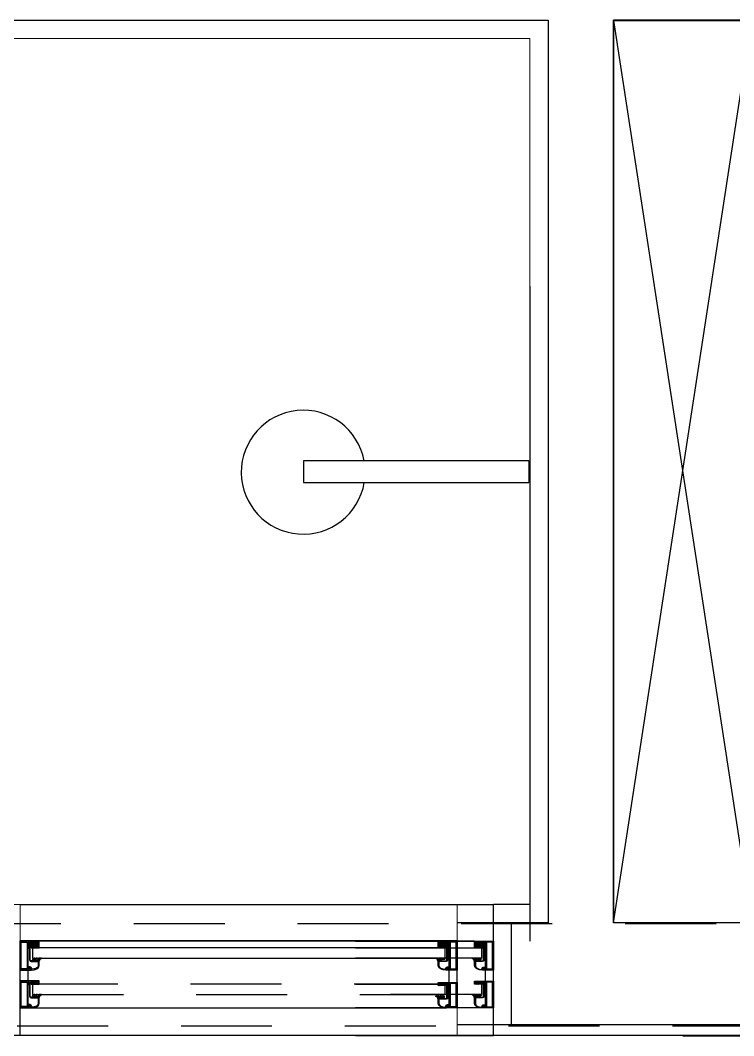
# Model space of a CAD drawing. Header units: millimetres. Extents: x 188.6 to 263.2, y 40.1 to 120.1.
# Drawn here: x 222.569 to 223.549, y 109.154 to 110.549 of the extents above; entities that cross this region are included whole.
import ezdxf

# ---------------------------------------------------------------- set-up
doc = ezdxf.new("R2010")
doc.units = ezdxf.units.MM
for name, pattern in [('_XREF_APTOS 1003 E 1004$0$HIDDEN', [0.375, 0.25, -0.125]), ('_XREF_APTOS 605 E 606_R01$0$XREF-TIPO$0$HIDDEN', [0.375, 0.25, -0.125]), ('HIDDEN2', [0.1875, 0.125, -0.0625])]:
    doc.linetypes.add(name, pattern=pattern)
for name, color, linetype in [('_XREF_APTOS 1003 E 1004$0$A-MC-ALVENARIA', 7, 'Continuous'), ('_XREF_APTOS 1003 E 1004$0$L-MC-LAYOUT MOLHADO', 4, 'Continuous'), ('_XREF_APTOS 1003 E 1004$0$V-MC-VISTA2', 1, 'Continuous'), ('_XREF_APTOS 1003 E 1004$0$VISTA 5 - .05', 8, 'Continuous'), ('ARQ', 8, 'Continuous'), ('ARQ-BASE', 8, 'Continuous'), ('ESTR-VIGAS', 11, 'HIDDEN2'), ('ESTRUTURA', 7, 'Continuous')]:
    doc.layers.add(name, color=color, linetype=linetype)
doc.layers.add('_XREF_APTOS 1003 E 1004$0$R-MC-REBOCO', color=1, linetype='Continuous', lineweight=5)

# ---------------------------------------------------------------- blocks, each defined once
blk = doc.blocks.new('_XREF_APTOS 1003 E 1004$0$Z$W@#1289')
at = {"layer": 'ARQ'}
h = blk.add_hatch(dxfattribs=at)
h.set_pattern_fill('ANSI31', color=252, scale=0.0003, style=0)
h.set_pattern_definition([(45, (135.6619814, -159.2381184), (-0.000673519209, 0.000673519209), [])])
h.paths.add_polyline_path([(-0.0352, 0.0907), (-0.0242, 0.0907), (-0.0242, 0.0824), (-0.0334, 0.0824), (-0.0352, 0.0824)])
h = blk.add_hatch(dxfattribs=at)
h.set_pattern_fill('ANSI31', color=252, scale=0.0003, style=0)
h.set_pattern_definition([(45, (136.2213063, -159.2343157), (-0.000673519209, 0.000673519209), [])])
h.paths.add_polyline_path([(0.5352, 0.0824), (0.5352, 0.0907), (0.5242, 0.0907), (0.5242, 0.0824)])
h = blk.add_hatch(dxfattribs=at)
h.set_pattern_fill('ANSI31', color=252, scale=0.0003, style=0)
h.set_pattern_definition([(45, (135.6619836, -159.302569), (-0.000673519209, 0.000673519209), [])])
h.paths.add_polyline_path([(-0.0352, 0.0324), (-0.0352, 0.0357), (-0.0242, 0.0357), (-0.0242, 0.0324), (-0.0255, 0.0324)])
h = blk.add_hatch(dxfattribs=at)
h.set_pattern_fill('ANSI31', color=252, scale=0.0003, style=0)
h.set_pattern_definition([(45, (136.2213034, -159.3044761), (-0.000673519209, 0.000673519209), [])])
h.paths.add_polyline_path([(0.5242, 0.0305), (0.5242, 0.0338), (0.5352, 0.0338), (0.5352, 0.0305), (0.5338, 0.0305)])
at = {"layer": 'ARQ', "color": 8}
for p, q in [((-0.05, 0), (-0.05, 0.0919)), ((-0.0242, 0.0919), (0.5242, 0.0919)), ((-0.0392, 0.0369), (-0.0392, 0.0519)), ((0.5392, 0.035), (0.5392, 0.0519)), ((0.55, 0.035), (0.55, 0.0519)), ((-0.0392, 0), (0.5356, 0))]:
    blk.add_line(p, q, dxfattribs=at)
at = {"layer": 'ARQ'}
blk.add_line((-0.0392, 0), (-0.0392, 0.0353), dxfattribs=at)
for points in [[(-0.0242, 0.0919), (-0.05, 0.0919), (-0.05, 0.0519), (-0.0356, 0.0519, 0.446841), (-0.0352, 0.0523), (-0.0352, 0.0526, 0.480957), (-0.0357, 0.0531), (-0.0362, 0.0531), (-0.0362, 0.0547, 0.329606), (-0.0365, 0.0551), (-0.0367, 0.0552), (-0.0371, 0.0552), (-0.0373, 0.0549), (-0.0373, 0.0535, -0.409991), (-0.0377, 0.0531), (-0.0388, 0.0531, -0.414214), (-0.0392, 0.0535), (-0.0392, 0.0903, -0.414214), (-0.0388, 0.0907), (-0.0377, 0.0907, -0.414214), (-0.0373, 0.0903), (-0.0373, 0.0833, 0.414214), (-0.0369, 0.0829), (-0.0366, 0.0829, 0.414214), (-0.0362, 0.0833), (-0.0362, 0.0903, -0.414214), (-0.0358, 0.0907), (-0.0242, 0.0907), (-0.0242, 0.0919)], [(0.5242, 0.0919), (0.55, 0.0919), (0.55, 0.0519), (0.5356, 0.0519, -0.446841), (0.5352, 0.0523), (0.5352, 0.0526, -0.480957), (0.5357, 0.0531), (0.5362, 0.0531), (0.5362, 0.0547, -0.329606), (0.5365, 0.0551), (0.5367, 0.0552), (0.5371, 0.0552), (0.5373, 0.0549), (0.5373, 0.0535, 0.409991), (0.5377, 0.0531), (0.5388, 0.0531, 0.414214), (0.5392, 0.0535), (0.5392, 0.0903, 0.414214), (0.5388, 0.0907), (0.5377, 0.0907, 0.414214), (0.5373, 0.0903), (0.5373, 0.0833, -0.414214), (0.5369, 0.0829), (0.5366, 0.0829, -0.414214), (0.5362, 0.0833), (0.5362, 0.0903, 0.414214), (0.5358, 0.0907), (0.5242, 0.0907), (0.5242, 0.0919)], [(-0.0242, 0.0369), (-0.05, 0.0369), (-0.05, 0), (-0.0356, 0, 0.446841), (-0.0352, 0.0004), (-0.0352, 0.0007, 0.480957), (-0.0357, 0.0012), (-0.0362, 0.0012), (-0.0362, 0.0028, 0.329606), (-0.0365, 0.0032), (-0.0367, 0.0033), (-0.0371, 0.0033), (-0.0373, 0.003), (-0.0373, 0.0016, -0.409991), (-0.0377, 0.0012), (-0.0388, 0.0012, -0.414214), (-0.0392, 0.0016), (-0.0392, 0.0353, -0.414214), (-0.0388, 0.0357), (-0.0377, 0.0357, -0.414214), (-0.0373, 0.0353), (-0.0373, 0.0333, 0.414214), (-0.0369, 0.0329), (-0.0366, 0.0329, 0.414214), (-0.0362, 0.0333), (-0.0362, 0.0353, -0.414214), (-0.0358, 0.0357), (-0.0242, 0.0357), (-0.0242, 0.0369)], [(0.5242, 0.035), (0.55, 0.035), (0.55, 0), (0.5356, 0, -0.446841), (0.5352, 0.0004), (0.5352, 0.0007, -0.480957), (0.5357, 0.0012), (0.5362, 0.0012), (0.5362, 0.0028, -0.329606), (0.5365, 0.0032), (0.5367, 0.0033), (0.5371, 0.0033), (0.5373, 0.003), (0.5373, 0.0016, 0.409991), (0.5377, 0.0012), (0.5388, 0.0012, 0.414214), (0.5392, 0.0016), (0.5392, 0.0334, 0.414214), (0.5388, 0.0338), (0.5377, 0.0338, 0.414214), (0.5373, 0.0334), (0.5373, 0.0314, -0.414214), (0.5369, 0.031), (0.5366, 0.031, -0.414214), (0.5362, 0.0314), (0.5362, 0.0334, 0.414214), (0.5358, 0.0338), (0.5242, 0.0338), (0.5242, 0.035)]]:
    blk.add_lwpolyline(points, format="xyb", dxfattribs=at)
for points in [[(-0.0489, 0.0907), (-0.0403, 0.0907), (-0.0403, 0.0532), (-0.0489, 0.0532), (-0.0489, 0.0907)], [(-0.0486, 0.0904), (-0.0406, 0.0904), (-0.0406, 0.0535), (-0.0486, 0.0535)], [(-0.0242, 0.0907), (-0.0352, 0.0907), (-0.0352, 0.0824), (-0.0242, 0.0824)], [(0.5242, 0.0907), (0.5352, 0.0907), (0.5352, 0.0824), (0.5242, 0.0824)], [(0.5489, 0.0907), (0.5403, 0.0907), (0.5403, 0.0532), (0.5489, 0.0532), (0.5489, 0.0907)], [(0.5486, 0.0904), (0.5406, 0.0904), (0.5406, 0.0535), (0.5486, 0.0535)], [(-0.0334, 0.0684), (0.5338, 0.0684), (0.5338, 0.0824), (-0.0334, 0.0824)], [(-0.0489, 0.0357), (-0.0403, 0.0357), (-0.0403, 0.0013), (-0.0489, 0.0013), (-0.0489, 0.0357)], [(-0.0486, 0.0354), (-0.0406, 0.0354), (-0.0406, 0.0016), (-0.0486, 0.0016)], [(-0.0242, 0.0357), (-0.0352, 0.0357), (-0.0352, 0.0324), (-0.0242, 0.0324)], [(0.5242, 0.0338), (0.5352, 0.0338), (0.5352, 0.0305), (0.5242, 0.0305)], [(0.5489, 0.0338), (0.5403, 0.0338), (0.5403, 0.0013), (0.5489, 0.0013), (0.5489, 0.0338)], [(0.5486, 0.0335), (0.5406, 0.0335), (0.5406, 0.0016), (0.5486, 0.0016)]]:
    blk.add_lwpolyline(points, close=True, dxfattribs=at)
for points in [[(-0.0242, 0.0581), (-0.0242, 0.0654), (-0.0243, 0.0656), (-0.0246, 0.0658), (-0.0248, 0.0658), (-0.0251, 0.0656), (-0.0252, 0.0654), (-0.0252, 0.0648), (-0.0352, 0.0648), (-0.0359, 0.065), (-0.0362, 0.0658), (-0.0362, 0.0818), (-0.0365, 0.0825), (-0.0376, 0.0829), (-0.0378, 0.0834), (-0.0375, 0.0835), (-0.0374, 0.0838), (-0.0376, 0.0892), (-0.038, 0.0894), (-0.0383, 0.0894), (-0.0387, 0.0892), (-0.0388, 0.0839), (-0.0388, 0.0834), (-0.0383, 0.0822), (-0.0372, 0.0818), (-0.0372, 0.0658), (-0.0366, 0.0643), (-0.0352, 0.0638), (-0.0256, 0.0638), (-0.0253, 0.0636), (-0.0252, 0.0634), (-0.0252, 0.0581), (-0.0259, 0.0558), (-0.0276, 0.0544), (-0.0307, 0.0534), (-0.0338, 0.0529), (-0.0341, 0.053), (-0.0342, 0.0533), (-0.0342, 0.0539), (-0.0345, 0.0548), (-0.0352, 0.0556), (-0.0361, 0.0561), (-0.0364, 0.0562), (-0.0366, 0.0563), (-0.0384, 0.0563), (-0.0387, 0.0561), (-0.0388, 0.0557), (-0.0386, 0.0554), (-0.0378, 0.055), (-0.0376, 0.055), (-0.0374, 0.055), (-0.037, 0.0553), (-0.0366, 0.0553), (-0.0358, 0.0548), (-0.0356, 0.0545), (-0.0356, 0.0542), (-0.0362, 0.0539), (-0.0362, 0.0536), (-0.0361, 0.0534), (-0.0358, 0.0533), (-0.0352, 0.0533), (-0.0352, 0.0523), (-0.0351, 0.052), (-0.0348, 0.0519), (-0.0309, 0.0523), (-0.0272, 0.0535), (-0.025, 0.0553), (-0.0242, 0.0581)], [(0.5242, 0.0581), (0.5242, 0.0654), (0.5243, 0.0656), (0.5246, 0.0658), (0.5248, 0.0658), (0.5251, 0.0656), (0.5252, 0.0654), (0.5252, 0.0648), (0.5352, 0.0648), (0.5359, 0.065), (0.5362, 0.0658), (0.5362, 0.0818), (0.5365, 0.0825), (0.5376, 0.0829), (0.5378, 0.0834), (0.5375, 0.0835), (0.5374, 0.0838), (0.5376, 0.0892), (0.538, 0.0894), (0.5383, 0.0894), (0.5387, 0.0892), (0.5388, 0.0839), (0.5388, 0.0834), (0.5383, 0.0822), (0.5372, 0.0818), (0.5372, 0.0658), (0.5366, 0.0643), (0.5352, 0.0638), (0.5256, 0.0638), (0.5253, 0.0636), (0.5252, 0.0634), (0.5252, 0.0581), (0.5259, 0.0558), (0.5276, 0.0544), (0.5307, 0.0534), (0.5338, 0.0529), (0.5341, 0.053), (0.5342, 0.0533), (0.5342, 0.0539), (0.5345, 0.0548), (0.5352, 0.0556), (0.5361, 0.0561), (0.5364, 0.0562), (0.5366, 0.0563), (0.5384, 0.0563), (0.5387, 0.0561), (0.5388, 0.0557), (0.5386, 0.0554), (0.5378, 0.055), (0.5376, 0.055), (0.5374, 0.055), (0.537, 0.0553), (0.5366, 0.0553), (0.5358, 0.0548), (0.5356, 0.0545), (0.5356, 0.0542), (0.5362, 0.0539), (0.5362, 0.0536), (0.5361, 0.0534), (0.5358, 0.0533), (0.5352, 0.0533), (0.5352, 0.0523), (0.5351, 0.052), (0.5348, 0.0519), (0.5309, 0.0523), (0.5272, 0.0535), (0.525, 0.0553), (0.5242, 0.0581)], [(-0.0316, 0.0673), (-0.031, 0.0675), (-0.0303, 0.0676), (-0.0301, 0.0677), (-0.03, 0.068), (-0.0302, 0.0683), (-0.0311, 0.0683), (-0.0321, 0.068), (-0.033, 0.0674), (-0.0331, 0.0672), (-0.0331, 0.067), (-0.0328, 0.0664), (-0.0321, 0.0662), (-0.0291, 0.0662), (-0.0289, 0.0661), (-0.0289, 0.066), (-0.0289, 0.0659), (-0.0288, 0.0658), (-0.0287, 0.0657), (-0.0259, 0.0657), (-0.0257, 0.0658), (-0.0257, 0.0659), (-0.0257, 0.066), (-0.0256, 0.0661), (-0.0255, 0.0662), (-0.0244, 0.0662), (-0.0242, 0.0662), (-0.0242, 0.066), (-0.0242, 0.0646), (-0.0241, 0.0643), (-0.0238, 0.0642), (-0.0236, 0.0643), (-0.0234, 0.0645), (-0.0229, 0.0664), (-0.0223, 0.0672), (-0.0211, 0.0676), (-0.021, 0.0678), (-0.021, 0.0682), (-0.0212, 0.0683), (-0.0224, 0.0683), (-0.0231, 0.0681), (-0.0237, 0.0674), (-0.0237, 0.0674), (-0.0239, 0.0673), (-0.0252, 0.0673), (-0.0245, 0.0675), (-0.0239, 0.0676), (-0.0236, 0.0677), (-0.0235, 0.068), (-0.0235, 0.0682), (-0.0236, 0.0683), (-0.0247, 0.0683), (-0.0257, 0.0679), (-0.0265, 0.0674), (-0.0266, 0.0673), (-0.0268, 0.0673), (-0.0286, 0.0673), (-0.0279, 0.0675), (-0.0272, 0.0676), (-0.0269, 0.0677), (-0.0268, 0.068), (-0.0269, 0.0683), (-0.0281, 0.0683), (-0.0291, 0.068), (-0.0299, 0.0674), (-0.03, 0.0673), (-0.0302, 0.0673), (-0.0316, 0.0673)], [(0.5316, 0.0673), (0.531, 0.0675), (0.5303, 0.0676), (0.5301, 0.0677), (0.53, 0.068), (0.5302, 0.0683), (0.5311, 0.0683), (0.5321, 0.068), (0.533, 0.0674), (0.5331, 0.0672), (0.5331, 0.067), (0.5328, 0.0664), (0.5321, 0.0662), (0.5291, 0.0662), (0.5289, 0.0661), (0.5289, 0.066), (0.5289, 0.0659), (0.5288, 0.0658), (0.5287, 0.0657), (0.5259, 0.0657), (0.5257, 0.0658), (0.5257, 0.0659), (0.5257, 0.066), (0.5256, 0.0661), (0.5255, 0.0662), (0.5244, 0.0662), (0.5242, 0.0662), (0.5242, 0.066), (0.5242, 0.0646), (0.5241, 0.0643), (0.5238, 0.0642), (0.5236, 0.0643), (0.5234, 0.0645), (0.5229, 0.0664), (0.5223, 0.0672), (0.5211, 0.0676), (0.521, 0.0678), (0.521, 0.0682), (0.5212, 0.0683), (0.5224, 0.0683), (0.5231, 0.0681), (0.5237, 0.0674), (0.5237, 0.0674), (0.5239, 0.0673), (0.5252, 0.0673), (0.5245, 0.0675), (0.5239, 0.0676), (0.5236, 0.0677), (0.5235, 0.068), (0.5235, 0.0682), (0.5236, 0.0683), (0.5247, 0.0683), (0.5257, 0.0679), (0.5265, 0.0674), (0.5266, 0.0673), (0.5268, 0.0673), (0.5286, 0.0673), (0.5279, 0.0675), (0.5272, 0.0676), (0.5269, 0.0677), (0.5268, 0.068), (0.5269, 0.0683), (0.5281, 0.0683), (0.5291, 0.068), (0.5299, 0.0674), (0.53, 0.0673), (0.5302, 0.0673), (0.5316, 0.0673)], [(-0.0242, 0.0062), (-0.0242, 0.0154), (-0.0243, 0.0156), (-0.0246, 0.0158), (-0.0248, 0.0158), (-0.0251, 0.0156), (-0.0252, 0.0154), (-0.0252, 0.0148), (-0.0352, 0.0148), (-0.0359, 0.015), (-0.0362, 0.0158), (-0.0362, 0.0318), (-0.0365, 0.0325), (-0.0376, 0.0329), (-0.0378, 0.0334), (-0.0375, 0.0335), (-0.0374, 0.0338), (-0.0376, 0.0342), (-0.038, 0.0344), (-0.0383, 0.0344), (-0.0387, 0.0342), (-0.0388, 0.0339), (-0.0388, 0.0334), (-0.0383, 0.0322), (-0.0372, 0.0318), (-0.0372, 0.0158), (-0.0366, 0.0143), (-0.0352, 0.0138), (-0.0256, 0.0138), (-0.0253, 0.0136), (-0.0252, 0.0134), (-0.0252, 0.0062), (-0.0259, 0.0039), (-0.0276, 0.0025), (-0.0307, 0.0015), (-0.0338, 0.001), (-0.034, 0.0011), (-0.0342, 0.0014), (-0.0342, 0.002), (-0.0345, 0.0029), (-0.0352, 0.0037), (-0.0361, 0.0042), (-0.0364, 0.0043), (-0.0366, 0.0044), (-0.0384, 0.0044), (-0.0387, 0.0042), (-0.0388, 0.0038), (-0.0386, 0.0035), (-0.0378, 0.0031), (-0.0376, 0.0031), (-0.0374, 0.0031), (-0.037, 0.0034), (-0.0366, 0.0034), (-0.0358, 0.0029), (-0.0356, 0.0026), (-0.0356, 0.0023), (-0.0362, 0.002), (-0.0362, 0.0017), (-0.0361, 0.0015), (-0.0358, 0.0013), (-0.0352, 0.0013), (-0.0352, 0.0004), (-0.0351, 0.0001), (-0.0348, 0), (-0.0309, 0.0004), (-0.0272, 0.0016), (-0.025, 0.0034), (-0.0242, 0.0062)], [(0.5242, 0.0062), (0.5242, 0.0135), (0.5243, 0.0137), (0.5246, 0.0139), (0.5248, 0.0139), (0.5251, 0.0137), (0.5252, 0.0135), (0.5252, 0.0129), (0.5352, 0.0129), (0.5359, 0.0131), (0.5362, 0.0139), (0.5362, 0.0299), (0.5365, 0.0306), (0.5376, 0.031), (0.5378, 0.0315), (0.5375, 0.0316), (0.5374, 0.0319), (0.5376, 0.0323), (0.538, 0.0325), (0.5383, 0.0325), (0.5387, 0.0323), (0.5388, 0.032), (0.5388, 0.0315), (0.5383, 0.0303), (0.5372, 0.0299), (0.5372, 0.0139), (0.5366, 0.0124), (0.5352, 0.0119), (0.5256, 0.0119), (0.5253, 0.0117), (0.5252, 0.0115), (0.5252, 0.0062), (0.5259, 0.0039), (0.5276, 0.0025), (0.5307, 0.0015), (0.5338, 0.001), (0.5341, 0.0011), (0.5342, 0.0014), (0.5342, 0.002), (0.5345, 0.0029), (0.5352, 0.0037), (0.5361, 0.0042), (0.5364, 0.0043), (0.5366, 0.0044), (0.5384, 0.0044), (0.5387, 0.0042), (0.5388, 0.0038), (0.5386, 0.0035), (0.5378, 0.0031), (0.5376, 0.0031), (0.5374, 0.0031), (0.537, 0.0034), (0.5366, 0.0034), (0.5358, 0.0029), (0.5356, 0.0026), (0.5356, 0.0023), (0.5362, 0.002), (0.5362, 0.0017), (0.5361, 0.0015), (0.5358, 0.0013), (0.5352, 0.0013), (0.5352, 0.0004), (0.5351, 0.0001), (0.5348, 0), (0.5309, 0.0004), (0.5272, 0.0016), (0.525, 0.0034), (0.5242, 0.0062)], [(-0.0316, 0.0173), (-0.031, 0.0175), (-0.0303, 0.0176), (-0.0301, 0.0177), (-0.03, 0.018), (-0.0302, 0.0183), (-0.0311, 0.0183), (-0.0321, 0.018), (-0.033, 0.0174), (-0.0331, 0.0172), (-0.0331, 0.017), (-0.0328, 0.0164), (-0.0321, 0.0162), (-0.029, 0.0162), (-0.0289, 0.0161), (-0.0288, 0.016), (-0.0288, 0.0159), (-0.0288, 0.0158), (-0.0286, 0.0157), (-0.0258, 0.0157), (-0.0257, 0.0158), (-0.0256, 0.0159), (-0.0256, 0.016), (-0.0256, 0.0161), (-0.0254, 0.0162), (-0.0244, 0.0162), (-0.0242, 0.0162), (-0.0242, 0.016), (-0.0242, 0.0146), (-0.0241, 0.0143), (-0.0238, 0.0142), (-0.0236, 0.0143), (-0.0234, 0.0145), (-0.0229, 0.0164), (-0.0223, 0.0172), (-0.0211, 0.0176), (-0.021, 0.0178), (-0.021, 0.0182), (-0.0212, 0.0183), (-0.0224, 0.0183), (-0.0231, 0.0181), (-0.0237, 0.0174), (-0.0237, 0.0174), (-0.0239, 0.0173), (-0.0252, 0.0173), (-0.0245, 0.0175), (-0.0239, 0.0176), (-0.0236, 0.0177), (-0.0235, 0.018), (-0.0235, 0.0182), (-0.0236, 0.0183), (-0.0247, 0.0183), (-0.0257, 0.0179), (-0.0265, 0.0174), (-0.0266, 0.0173), (-0.0268, 0.0173), (-0.0286, 0.0173), (-0.0279, 0.0175), (-0.0272, 0.0176), (-0.0269, 0.0177), (-0.0268, 0.018), (-0.0269, 0.0183), (-0.0281, 0.0183), (-0.0291, 0.018), (-0.0299, 0.0174), (-0.03, 0.0173), (-0.0302, 0.0173), (-0.0316, 0.0173)], [(0.5316, 0.0154), (0.531, 0.0156), (0.5303, 0.0157), (0.5301, 0.0158), (0.53, 0.0161), (0.5302, 0.0164), (0.5311, 0.0164), (0.5321, 0.0161), (0.533, 0.0155), (0.5331, 0.0153), (0.5331, 0.0151), (0.5328, 0.0145), (0.5321, 0.0143), (0.529, 0.0143), (0.5289, 0.0142), (0.5288, 0.0141), (0.5288, 0.014), (0.5288, 0.0139), (0.5286, 0.0138), (0.5258, 0.0138), (0.5257, 0.0139), (0.5256, 0.014), (0.5256, 0.0141), (0.5256, 0.0142), (0.5254, 0.0143), (0.5244, 0.0143), (0.5242, 0.0142), (0.5242, 0.0141), (0.5242, 0.0127), (0.5241, 0.0124), (0.5238, 0.0123), (0.5236, 0.0124), (0.5234, 0.0126), (0.5229, 0.0145), (0.5223, 0.0153), (0.5211, 0.0157), (0.521, 0.0159), (0.521, 0.0162), (0.5212, 0.0164), (0.5224, 0.0164), (0.5231, 0.0161), (0.5237, 0.0155), (0.5237, 0.0155), (0.5239, 0.0154), (0.5252, 0.0154), (0.5245, 0.0156), (0.5239, 0.0157), (0.5236, 0.0158), (0.5235, 0.0161), (0.5235, 0.0163), (0.5236, 0.0164), (0.5247, 0.0164), (0.5257, 0.016), (0.5265, 0.0155), (0.5266, 0.0154), (0.5268, 0.0154), (0.5286, 0.0154), (0.5279, 0.0156), (0.5272, 0.0157), (0.5269, 0.0158), (0.5268, 0.0161), (0.5269, 0.0164), (0.5281, 0.0164), (0.5291, 0.0161), (0.5299, 0.0155), (0.53, 0.0154), (0.5302, 0.0154), (0.5316, 0.0154)]]:
    blk.add_lwpolyline(points, dxfattribs=at)
at = {"layer": 'ARQ', "linetype": '_XREF_APTOS 1003 E 1004$0$HIDDEN', "ltscale": 0.5}
blk.add_lwpolyline([(-0.0334, 0.0184), (0.5338, 0.0184), (0.5338, 0.0324), (-0.0334, 0.0324)], close=True, dxfattribs=at)
blk = doc.blocks.new('A$C1BFF5DEF')
at = {"layer": 'ARQ-BASE'}
h = blk.add_hatch(dxfattribs=at)
h.set_pattern_fill('ANSI31', color=8, scale=0.0003, style=0)
h.set_pattern_definition([(45, (96.7535479, -147.2869864), (-0.000673519209, 0.000673519209), [])])
h.paths.add_polyline_path([(24.3155, 0.2287), (24.3045, 0.2287), (24.3045, 0.2204), (24.3137, 0.2204), (24.3155, 0.2204)])
h = blk.add_hatch(dxfattribs=at)
h.set_pattern_fill('ANSI31', color=8, scale=0.0003, style=0)
h.set_pattern_definition([(45, (96.7535501, -147.351437), (-0.000673519209, 0.000673519209), [])])
h.paths.add_polyline_path([(24.3155, 0.1704), (24.3155, 0.1737), (24.3045, 0.1737), (24.3045, 0.1704), (24.3058, 0.1704)])
at = {"layer": '_XREF_APTOS 1003 E 1004$0$A-MC-ALVENARIA', "color": 8}
for p, q in [((21.9153, 1.495), (24.4053, 1.495)), ((24.4053, 1.495), (24.4053, 0.2548)), ((24.6853, 1.495), (24.4953, 1.495)), ((24.4953, 0.2548), (24.4954, 1.495)), ((24.4053, 0.2548), (24.2803, 0.2548)), ((24.6853, 0.2548), (24.4953, 0.2548)), ((24.9004, 0.1149), (24.2803, 0.1149))]:
    blk.add_line(p, q, dxfattribs=at)
at = {"layer": '_XREF_APTOS 1003 E 1004$0$L-MC-LAYOUT MOLHADO', "color": 8}
for p, q in [((24.379, 0.8899), (24.0695, 0.8899)), ((24.0695, 0.8899), (24.0695, 0.8599)), ((24.379, 0.8899), (24.379, 0.8599)), ((24.0695, 0.8599), (24.379, 0.8599))]:
    blk.add_line(p, q, dxfattribs=at)
blk.add_ellipse((24.069, 0.8741), major_axis=(0, 0.0851), ratio=1, start_param=4.898771, end_param=10.827741, dxfattribs=at)
at = {"layer": '_XREF_APTOS 1003 E 1004$0$R-MC-REBOCO', "color": 8}
for p, q in [((21.9403, 1.47), (24.3803, 1.47)), ((24.3803, 1.47), (24.3803, 0.2799)), ((23.6803, 0.2799), (23.48, 0.2799)), ((23.6803, 0.2799), (23.6803, 0.1)), ((24.3803, 0.2799), (24.2803, 0.2799)), ((24.2803, 0.2799), (24.2803, 0.1))]:
    blk.add_line(p, q, dxfattribs=at)
at = {"layer": '_XREF_APTOS 1003 E 1004$0$V-MC-VISTA2', "color": 8}
blk.add_line((24.9004, 0.1), (23.48, 0.1), dxfattribs=at)
at = {"layer": '_XREF_APTOS 1003 E 1004$0$VISTA 5 - .05', "color": 8}
for p in [(23.6803, 0.1), (24.2803, 0.23)]:
    blk.add_line(p, (23.6803, 0.23), dxfattribs=at)
at = {"layer": 'ARQ-BASE', "color": 8}
for p, q in [((24.4953, 1.4949), (24.6853, 1.4949)), ((24.4953, 1.4949), (24.4953, 0.2549)), ((24.4953, 0.2549), (24.6853, 1.4949)), ((24.4953, 1.4949), (24.6853, 0.2548)), ((24.3803, 1.1298), (24.3804, 0.2299)), ((23.6803, 0.2799), (24.3303, 0.2799)), ((24.3803, 0.2799), (24.3303, 0.2799)), ((24.3303, 0.0999), (24.3303, 0.2799)), ((24.4053, 0.2549), (24.3553, 0.2549)), ((24.3553, 0.1149), (24.3553, 0.2549)), ((24.5903, 0.2549), (24.4953, 0.2549)), ((24.6853, 0.2548), (24.5904, 0.2549)), ((24.1406, 0.2299), (24.3303, 0.2299)), ((24.3045, 0.2299), (24.1406, 0.2299)), ((24.3045, 0.2204), (24.3045, 0.2299)), ((24.3303, 0.138), (24.3303, 0.2299)), ((24.3195, 0.1749), (24.3195, 0.1899)), ((24.3195, 0.138), (24.3195, 0.1733)), ((24.3195, 0.138), (24.1406, 0.138)), ((24.5903, 0.1149), (24.3553, 0.1149)), ((24.7402, 0.1148), (24.5903, 0.1149)), ((24.1406, 0.0999), (24.3303, 0.0999)), ((24.5903, 0.0999), (24.3303, 0.0999)), ((24.5903, 0.0998), (26.7203, 0.0999))]:
    blk.add_line(p, q, dxfattribs=at)
for points in [[(24.3045, 0.2299), (24.3303, 0.2299), (24.3303, 0.1899), (24.3159, 0.1899, -0.446841), (24.3155, 0.1903), (24.3155, 0.1906, -0.480957), (24.316, 0.191), (24.3165, 0.191), (24.3165, 0.1927, -0.329606), (24.3168, 0.1931), (24.317, 0.1932), (24.3174, 0.1932), (24.3176, 0.1928), (24.3176, 0.1915, 0.409991), (24.318, 0.1911), (24.3191, 0.1911, 0.414214), (24.3195, 0.1915), (24.3195, 0.2283, 0.414214), (24.3191, 0.2287), (24.318, 0.2287, 0.414214), (24.3176, 0.2283), (24.3176, 0.2212, -0.414214), (24.3172, 0.2208), (24.3169, 0.2208, -0.414214), (24.3165, 0.2212), (24.3165, 0.2283, 0.414214), (24.3161, 0.2287), (24.3045, 0.2287)], [(24.3045, 0.1749), (24.3303, 0.1749), (24.3303, 0.138), (24.3159, 0.138, -0.446841), (24.3155, 0.1384), (24.3155, 0.1387, -0.480957), (24.316, 0.1391), (24.3165, 0.1391), (24.3165, 0.1408, -0.329606), (24.3168, 0.1411), (24.317, 0.1413), (24.3174, 0.1413), (24.3176, 0.1409), (24.3176, 0.1396, 0.409991), (24.318, 0.1392), (24.3191, 0.1392, 0.414214), (24.3195, 0.1396), (24.3195, 0.1733, 0.414214), (24.3191, 0.1737), (24.318, 0.1737, 0.414214), (24.3176, 0.1733), (24.3176, 0.1712, -0.414214), (24.3172, 0.1708), (24.3169, 0.1708, -0.414214), (24.3165, 0.1712), (24.3165, 0.1733, 0.414214), (24.3161, 0.1737), (24.3045, 0.1737)]]:
    blk.add_lwpolyline(points, format="xyb", dxfattribs=at)
for points in [[(24.3045, 0.1961), (24.3045, 0.2033), (24.3046, 0.2036), (24.3049, 0.2037), (24.3051, 0.2037), (24.3054, 0.2036), (24.3055, 0.2033), (24.3055, 0.2027), (24.3155, 0.2027), (24.3162, 0.203), (24.3165, 0.2037), (24.3165, 0.2197), (24.3168, 0.2205), (24.3179, 0.2209), (24.3181, 0.2213), (24.3178, 0.2215), (24.3177, 0.2217), (24.3179, 0.2272), (24.3183, 0.2273), (24.3186, 0.2273), (24.319, 0.2272), (24.3191, 0.2218), (24.3191, 0.2213), (24.3186, 0.2202), (24.3175, 0.2197), (24.3175, 0.2037), (24.3169, 0.2023), (24.3155, 0.2017), (24.3059, 0.2017), (24.3056, 0.2016), (24.3055, 0.2013), (24.3055, 0.1961), (24.3062, 0.1938), (24.3079, 0.1924), (24.3109, 0.1914), (24.3141, 0.1909), (24.3143, 0.191), (24.3145, 0.1913), (24.3145, 0.1919), (24.3148, 0.1928), (24.3155, 0.1936), (24.3164, 0.1941), (24.3167, 0.1942), (24.3169, 0.1942), (24.3187, 0.1942), (24.319, 0.1941), (24.3191, 0.1937), (24.3189, 0.1934), (24.3181, 0.193), (24.3179, 0.1929), (24.3177, 0.193), (24.3173, 0.1932), (24.3169, 0.1932), (24.3161, 0.1928), (24.3159, 0.1925), (24.3159, 0.1922), (24.3164, 0.1919), (24.3165, 0.1916), (24.3164, 0.1914), (24.3161, 0.1912), (24.3155, 0.1912), (24.3155, 0.1903), (24.3154, 0.19), (24.3151, 0.1899), (24.3112, 0.1903), (24.3075, 0.1915), (24.3053, 0.1933)], [(24.3292, 0.2287), (24.3206, 0.2287), (24.3206, 0.1912), (24.3292, 0.1912)], [(24.3289, 0.2284), (24.3209, 0.2284), (24.3209, 0.1915), (24.3289, 0.1915)], [(24.3119, 0.2053), (24.3113, 0.2055), (24.3106, 0.2056), (24.3103, 0.2057), (24.3103, 0.206), (24.3105, 0.2063), (24.3114, 0.2063), (24.3124, 0.206), (24.3133, 0.2054), (24.3134, 0.2052), (24.3134, 0.205), (24.3131, 0.2044), (24.3124, 0.2042), (24.3093, 0.2042), (24.3092, 0.2041), (24.3091, 0.204), (24.3091, 0.2039), (24.3091, 0.2038), (24.3089, 0.2037), (24.3061, 0.2037), (24.306, 0.2038), (24.3059, 0.2039), (24.3059, 0.204), (24.3059, 0.2041), (24.3057, 0.2042), (24.3047, 0.2042), (24.3045, 0.2041), (24.3045, 0.204), (24.3045, 0.2026), (24.3044, 0.2023), (24.3041, 0.2022), (24.3038, 0.2023), (24.3037, 0.2025), (24.3032, 0.2044), (24.3026, 0.2052), (24.3014, 0.2056), (24.3013, 0.2058), (24.3013, 0.2061), (24.3015, 0.2063), (24.3027, 0.2063), (24.3034, 0.206), (24.304, 0.2054), (24.304, 0.2053), (24.3042, 0.2053), (24.3055, 0.2053), (24.3048, 0.2055), (24.3042, 0.2056), (24.3039, 0.2057), (24.3038, 0.206), (24.3038, 0.2061), (24.3039, 0.2063), (24.305, 0.2063), (24.306, 0.2059), (24.3068, 0.2054), (24.3069, 0.2053), (24.3071, 0.2053), (24.3089, 0.2053), (24.3082, 0.2055), (24.3075, 0.2056), (24.3072, 0.2057), (24.3071, 0.206), (24.3072, 0.2063), (24.3084, 0.2063), (24.3094, 0.206), (24.3102, 0.2054), (24.3103, 0.2053), (24.3105, 0.2053)], [(24.3045, 0.1442), (24.3045, 0.1533), (24.3046, 0.1536), (24.3049, 0.1537), (24.3051, 0.1537), (24.3054, 0.1536), (24.3055, 0.1533), (24.3055, 0.1527), (24.3155, 0.1527), (24.3162, 0.153), (24.3165, 0.1537), (24.3165, 0.1697), (24.3168, 0.1705), (24.3179, 0.1709), (24.3181, 0.1713), (24.3178, 0.1715), (24.3177, 0.1717), (24.3179, 0.1722), (24.3183, 0.1723), (24.3186, 0.1723), (24.319, 0.1722), (24.3191, 0.1718), (24.3191, 0.1713), (24.3186, 0.1702), (24.3175, 0.1697), (24.3175, 0.1537), (24.3169, 0.1523), (24.3155, 0.1517), (24.3059, 0.1517), (24.3056, 0.1516), (24.3055, 0.1513), (24.3055, 0.1442), (24.3062, 0.1419), (24.3079, 0.1405), (24.3109, 0.1394), (24.3141, 0.139), (24.3143, 0.1391), (24.3145, 0.1394), (24.3145, 0.1399), (24.3148, 0.1409), (24.3155, 0.1417), (24.3164, 0.1422), (24.3167, 0.1423), (24.3169, 0.1423), (24.3187, 0.1423), (24.319, 0.1422), (24.3191, 0.1418), (24.3189, 0.1415), (24.3181, 0.1411), (24.3179, 0.141), (24.3177, 0.1411), (24.3173, 0.1413), (24.3169, 0.1413), (24.3161, 0.1409), (24.3159, 0.1406), (24.3159, 0.1403), (24.3164, 0.14), (24.3165, 0.1397), (24.3164, 0.1394), (24.3161, 0.1393), (24.3155, 0.1393), (24.3155, 0.1384), (24.3154, 0.1381), (24.3151, 0.138), (24.3112, 0.1384), (24.3075, 0.1396), (24.3053, 0.1414)], [(24.3292, 0.1737), (24.3206, 0.1737), (24.3206, 0.1393), (24.3292, 0.1393)], [(24.3289, 0.1734), (24.3209, 0.1734), (24.3209, 0.1396), (24.3289, 0.1396)], [(24.3119, 0.1553), (24.3113, 0.1555), (24.3106, 0.1556), (24.3103, 0.1557), (24.3103, 0.156), (24.3105, 0.1563), (24.3114, 0.1563), (24.3124, 0.156), (24.3133, 0.1554), (24.3134, 0.1552), (24.3134, 0.155), (24.3131, 0.1544), (24.3124, 0.1542), (24.3093, 0.1542), (24.3092, 0.1541), (24.3091, 0.154), (24.3091, 0.1539), (24.3091, 0.1538), (24.3089, 0.1537), (24.3061, 0.1537), (24.306, 0.1538), (24.3059, 0.1539), (24.3059, 0.154), (24.3059, 0.1541), (24.3057, 0.1542), (24.3047, 0.1542), (24.3045, 0.1541), (24.3045, 0.154), (24.3045, 0.1526), (24.3044, 0.1523), (24.3041, 0.1522), (24.3038, 0.1523), (24.3037, 0.1525), (24.3032, 0.1544), (24.3026, 0.1552), (24.3014, 0.1556), (24.3013, 0.1558), (24.3013, 0.1561), (24.3015, 0.1563), (24.3027, 0.1563), (24.3034, 0.156), (24.304, 0.1554), (24.304, 0.1553), (24.3042, 0.1553), (24.3055, 0.1553), (24.3048, 0.1555), (24.3042, 0.1556), (24.3039, 0.1557), (24.3038, 0.156), (24.3038, 0.1561), (24.3039, 0.1563), (24.305, 0.1563), (24.306, 0.1559), (24.3068, 0.1554), (24.3069, 0.1553), (24.3071, 0.1553), (24.3089, 0.1553), (24.3082, 0.1555), (24.3075, 0.1556), (24.3072, 0.1557), (24.3071, 0.156), (24.3072, 0.1563), (24.3084, 0.1563), (24.3094, 0.156), (24.3102, 0.1554), (24.3103, 0.1553), (24.3105, 0.1553)]]:
    blk.add_lwpolyline(points, close=True, dxfattribs=at)
for points in [[(24.3155, 0.2287), (24.3155, 0.2204)], [(24.1406, 0.2204), (24.3155, 0.2204)], [(24.3137, 0.2204), (24.3137, 0.2064), (24.1406, 0.2064)], [(24.3155, 0.1737), (24.3155, 0.1704), (24.3045, 0.1704), (24.3045, 0.1749)]]:
    blk.add_lwpolyline(points, dxfattribs=at)
at = {"layer": 'ARQ-BASE', "color": 8, "linetype": '_XREF_APTOS 605 E 606_R01$0$XREF-TIPO$0$HIDDEN', "ltscale": 0.5}
blk.add_lwpolyline([(24.1406, 0.1704), (24.3137, 0.1704), (24.3137, 0.1564), (24.1406, 0.1564)], dxfattribs=at)
at = {"layer": '_XREF_APTOS 1003 E 1004$0$VISTA 5 - .05', "color": 8}
blk.add_blockref('_XREF_APTOS 1003 E 1004$0$Z$W@#1289', (23.7303, 0.1381), dxfattribs=at)
blk = doc.blocks.new('COBERTURA_29-09-2016')
at = {"layer": 'ESTR-VIGAS'}
for points in [[(17.97, 1.68), (15.66, 1.68)], [(15.66, 1.54), (17.97, 1.54)]]:
    blk.add_lwpolyline(points, dxfattribs=at)

msp = doc.modelspace()

# ---------------------------------------------------------------- block references
at = {"layer": 'ARQ'}
msp.add_blockref('A$C1BFF5DEF', (198.8891, 109.0543), dxfattribs=at)

# ---------------------------------------------------------------- next in the draw order: block references
at = {"layer": 'ESTRUTURA'}
msp.add_blockref('COBERTURA_29-09-2016', (206.6802, 107.6277), dxfattribs=at)

doc.saveas('drawing.dxf')
